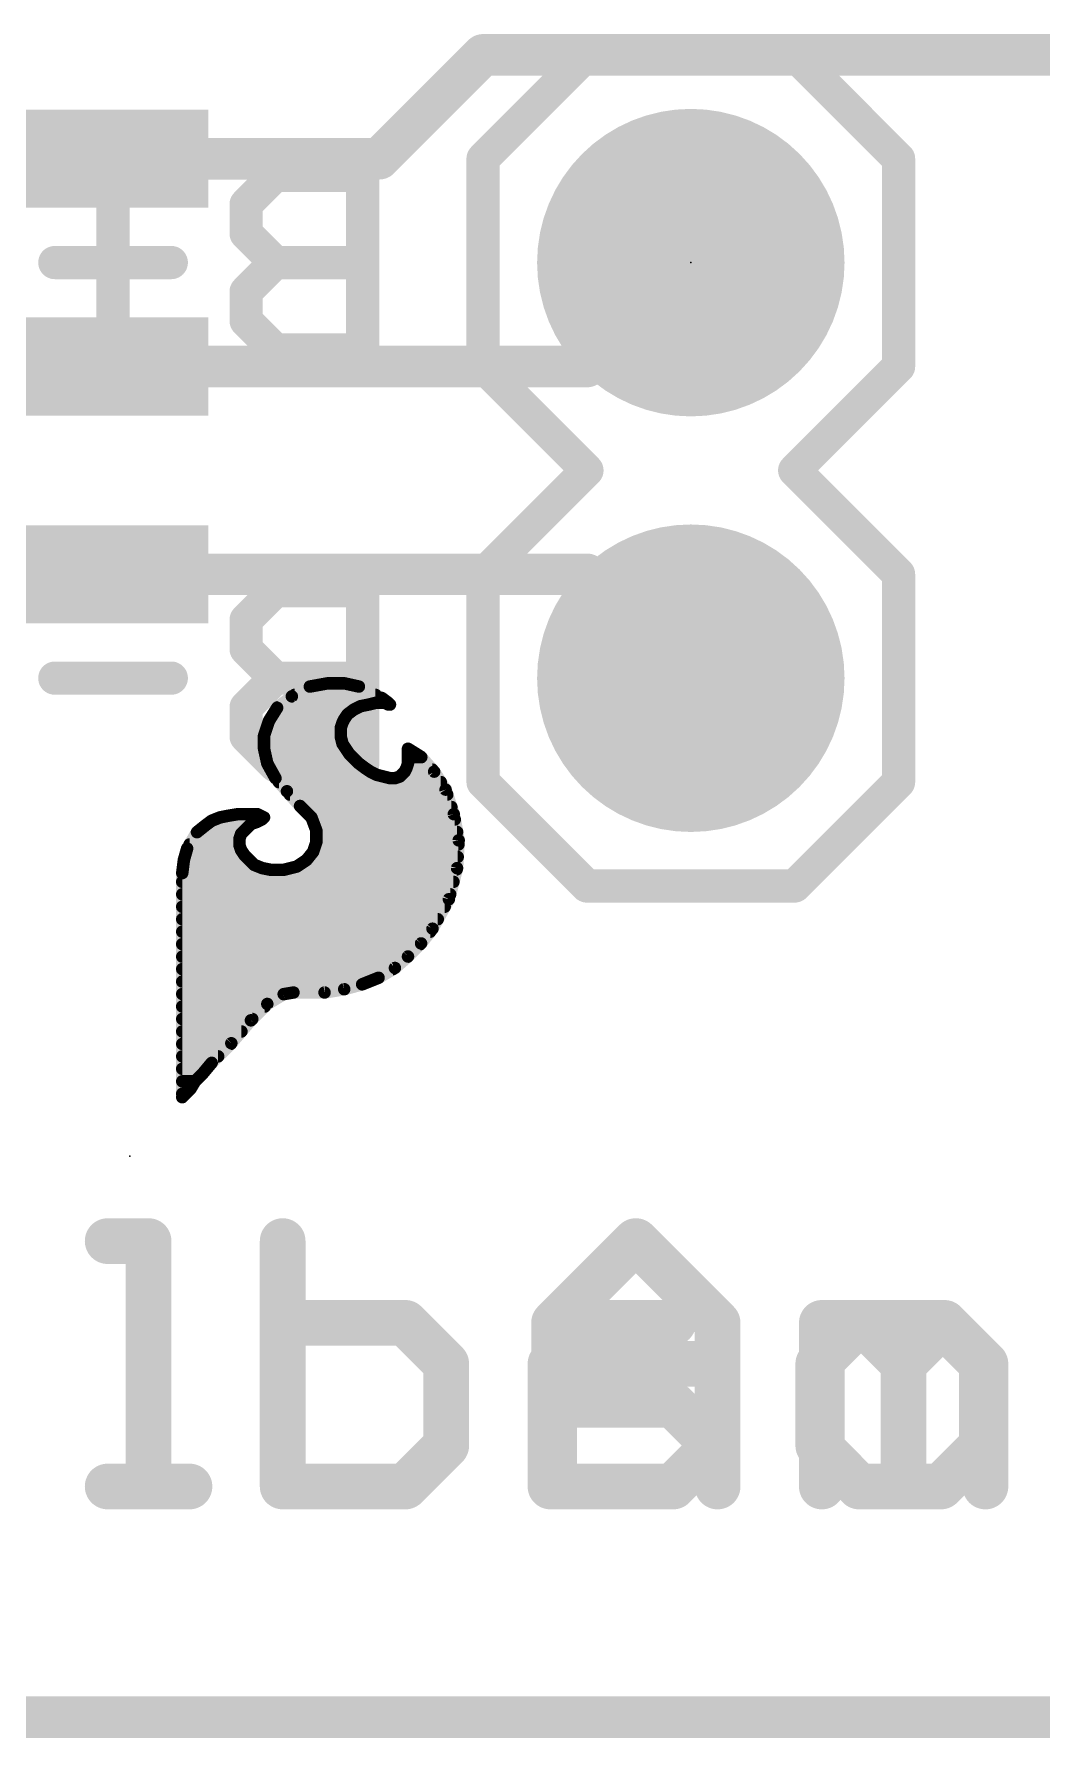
# Model space of a CAD drawing. Extents: x -25 to 82, y -23 to 23.
# Drawn here: x 17.58 to 23.74, y -0.13 to 10.29 of the extents above; entities that cross this region are included whole.
import ezdxf

# ---------------------------------------------------------------- set-up
doc = ezdxf.new("R2010")
doc.units = 0
for name, color, linetype in [('1', 12, 'CONTINUOUS'), ('16', 132, 'CONTINUOUS'), ('17', 110, 'CONTINUOUS'), ('20', 53, 'CONTINUOUS'), ('21', 41, 'CONTINUOUS'), ('22', 40, 'CONTINUOUS'), ('23', 53, 'CONTINUOUS'), ('24', 53, 'CONTINUOUS'), ('51', 53, 'CONTINUOUS')]:
    doc.layers.add(name, color=color, linetype=linetype)

# ---------------------------------------------------------------- blocks, each defined once
blk = doc.blocks.new('ROUNDP')
at = {"const_width": 0.5}
blk.add_lwpolyline([(0, -0.25, 1), (0, 0.25, 1), (0, -0.25)], format="xyb", dxfattribs=at)
blk = doc.blocks.new('RECT')
blk.add_solid([(-0.5, -0.5), (0.5, -0.5), (-0.5, 0.5), (0.5, 0.5)])

msp = doc.modelspace()

# ---------------------------------------------------------------- linework, layer by layer
at = {"layer": '1', "const_width": 0.254}
for points in [[(19.685, 9.525), (20.32, 10.16)], [(20.32, 10.16), (27.94, 10.16)], [(18.04, 9.525), (19.685, 9.525)], [(20.955, 8.255), (21.59, 8.89)], [(18.04, 8.255), (20.955, 8.255)], [(18.04, 6.985), (20.955, 6.985)], [(20.955, 6.985), (21.59, 6.35)], [(0, 0), (30.48, 0)]]:
    msp.add_lwpolyline(points, dxfattribs=at)
at = {"layer": '1', "const_width": 0.127}
for points in [[(20.32, 10.2235, 1), (20.32, 10.0965)], [(20.3649, 10.1151, 1), (20.2751, 10.2049)], [(18.04, 9.5885, 1), (18.04, 9.4615)], [(19.6401, 9.5699, 1), (19.7299, 9.4801)], [(19.685, 9.4615, 1), (19.685, 9.5885)], [(21.6349, 8.8451, 1), (21.5451, 8.9349)], [(18.04, 8.3185, 1), (18.04, 8.1915)], [(20.9101, 8.2999, 1), (20.9999, 8.2101)], [(20.955, 8.1915, 1), (20.955, 8.3185)], [(18.04, 7.0485, 1), (18.04, 6.9215)], [(20.9999, 7.0299, 1), (20.9101, 6.9401)], [(20.955, 6.9215, 1), (20.955, 7.0485)], [(21.5451, 6.3051, 1), (21.6349, 6.3949)]]:
    msp.add_lwpolyline(points, format="xyb", dxfattribs=at)
at = {"layer": '16', "const_width": 0.254}
msp.add_lwpolyline([(0, 0), (30.48, 0)], dxfattribs=at)
at = {"layer": '20', "const_width": 0.2032}
msp.add_lwpolyline([(30.48, 0), (0, 0)], dxfattribs=at)
at = {"layer": '21'}
for points, const_width in [([(19.371, 6.319), (19.261, 6.299)], 0.0762), ([(19.471, 6.319), (19.371, 6.319)], 0.0762), ([(19.561, 6.299), (19.471, 6.319)], 0.0762), ([(19.151, 6.239), (19.061, 6.169)], 0.0762), ([(19.261, 6.299), (19.151, 6.239)], 0.0762), ([(19.1682, 6.2484), (19.6622, 6.2484)], 0.0762), ([(19.701, 6.229), (19.561, 6.299)], 0.0762), ([(19.741, 6.199), (19.701, 6.229)], 0.0762), ([(19.061, 6.169), (19.011, 6.089)], 0.0762), ([(19.0651, 6.1722), (19.5574, 6.1722)], 0.0762), ([(19.471, 6.099), (19.491, 6.129)], 0.0762), ([(19.491, 6.129), (19.531, 6.159)], 0.0762), ([(19.531, 6.159), (19.571, 6.179)], 0.0762), ([(19.571, 6.179), (19.621, 6.189)], 0.0762), ([(19.621, 6.189), (19.661, 6.199)], 0.0762), ([(19.661, 6.199), (19.721, 6.199)], 0.0762), ([(19.721, 6.199), (19.741, 6.189)], 0.0762), ([(19.751, 6.189), (19.741, 6.199)], 0.0762), ([(19.741, 6.189), (19.751, 6.189)], 0.0762), ([(19.011, 6.089), (18.981, 5.999)], 0.0762), ([(18.9879, 6.0198), (19.451, 6.0198)], 0.0762), ([(19.0154, 6.096), (19.4695, 6.096)], 0.0762), ([(19.451, 6.049), (19.461, 6.079)], 0.0762), ([(19.451, 5.989), (19.451, 6.049)], 0.0762), ([(19.461, 6.079), (19.471, 6.099)], 0.0762), ([(18.981, 5.999), (18.981, 5.919)], 0.0762), ([(18.981, 5.9436), (19.4646, 5.9436)], 0.0762), ([(18.981, 5.919), (19.001, 5.829)], 0.0762), ([(19.461, 5.949), (19.451, 5.989)], 0.0762), ([(19.501, 5.889), (19.461, 5.949)], 0.0762), ([(19.861, 5.919), (19.861, 5.829)], 0.0762), ([(19.941, 5.869), (19.861, 5.919)], 0.0762), ([(18.9925, 5.8674), (19.5226, 5.8674)], 0.0762), ([(19.001, 5.829), (19.051, 5.739)], 0.0762), ([(19.561, 5.829), (19.501, 5.889)], 0.0762), ([(19.601, 5.799), (19.561, 5.829)], 0.0762), ([(19.631, 5.779), (19.601, 5.799)], 0.0762), ([(19.851, 5.799), (19.841, 5.779)], 0.0762), ([(19.861, 5.829), (19.851, 5.799)], 0.0762), ([(19.861, 5.8674), (19.9424, 5.8674)], 0.0762), ([(20.021, 5.779), (19.941, 5.869)], 0.0762), ([(19.022, 5.7912), (19.6127, 5.7912)], 0.0762), ([(19.051, 5.739), (19.121, 5.659)], 0.0762), ([(19.072, 5.715), (20.0617, 5.715)], 0.0762), ([(19.671, 5.759), (19.631, 5.779)], 0.0762), ([(19.751, 5.739), (19.671, 5.759)], 0.0762), ([(19.781, 5.739), (19.751, 5.739)], 0.0762), ([(19.811, 5.749), (19.781, 5.739)], 0.0762), ([(19.841, 5.779), (19.811, 5.749)], 0.0762), ([(19.8471, 5.7912), (20.0102, 5.7912)], 0.0762), ([(20.091, 5.669), (20.021, 5.779)], 0.0762), ([(19.121, 5.659), (19.201, 5.569)], 0.0762), ([(19.139, 5.6388), (20.1011, 5.6388)], 0.0762), ([(20.141, 5.519), (20.091, 5.669)], 0.0762), ([(18.711, 5.499), (18.661, 5.479)], 0.0762), ([(18.6795, 5.4864), (18.9658, 5.4864)], 0.0762), ([(18.761, 5.509), (18.711, 5.499)], 0.0762), ([(18.821, 5.519), (18.761, 5.509)], 0.0762), ([(18.941, 5.519), (18.821, 5.519)], 0.0762), ([(18.931, 5.469), (18.971, 5.489)], 0.0762), ([(18.981, 5.499), (18.941, 5.519)], 0.0762), ([(18.971, 5.489), (18.981, 5.499)], 0.0762), ([(19.201, 5.569), (19.271, 5.499)], 0.0762), ([(19.2074, 5.5626), (20.1265, 5.5626)], 0.0762), ([(19.271, 5.499), (19.301, 5.419)], 0.0762), ([(19.2757, 5.4864), (20.1471, 5.4864)], 0.0762), ([(20.171, 5.359), (20.141, 5.519)], 0.0762), ([(18.571, 5.409), (18.511, 5.309)], 0.0762), ([(18.621, 5.449), (18.571, 5.409)], 0.0762), ([(18.5725, 5.4102), (18.8522, 5.4102)], 0.0762), ([(18.661, 5.479), (18.621, 5.449)], 0.0762), ([(18.831, 5.369), (18.841, 5.399)], 0.0762), ([(18.841, 5.399), (18.901, 5.459)], 0.0762), ([(18.901, 5.459), (18.931, 5.469)], 0.0762), ([(19.301, 5.419), (19.301, 5.349)], 0.0762), ([(19.301, 5.4102), (20.1614, 5.4102)], 0.0762), ([(18.511, 5.309), (18.491, 5.239)], 0.0762), ([(18.526, 5.334), (18.831, 5.334)], 0.0762), ([(18.831, 5.329), (18.831, 5.369)], 0.0762), ([(18.841, 5.299), (18.831, 5.329)], 0.0762), ([(18.861, 5.269), (18.841, 5.299)], 0.0762), ([(19.281, 5.289), (19.241, 5.239)], 0.0762), ([(19.301, 5.349), (19.281, 5.289)], 0.0762), ([(19.296, 5.334), (20.1695, 5.334)], 0.0762), ([(20.161, 5.189), (20.171, 5.359)], 0.0762), ([(18.491, 5.239), (18.481, 5.159)], 0.0762), ([(18.4838, 5.1816), (19.008, 5.1816)], 0.0762), ([(18.4964, 5.2578), (18.8722, 5.2578)], 0.0762), ([(18.921, 5.209), (18.861, 5.269)], 0.0762), ([(18.971, 5.189), (18.921, 5.209)], 0.0762), ([(19.021, 5.179), (18.971, 5.189)], 0.0762), ([(19.101, 5.179), (19.021, 5.179)], 0.0762), ([(19.181, 5.199), (19.101, 5.179)], 0.0762), ([(19.1114, 5.1816), (20.1591, 5.1816)], 0.0762), ([(19.241, 5.239), (19.181, 5.199)], 0.0762), ([(19.256, 5.2578), (20.165, 5.2578)], 0.0762), ([(20.111, 4.999), (20.161, 5.189)], 0.0762), ([(18.481, 5.159), (18.481, 3.789)], 0.0762), ([(18.481, 5.1054), (20.139, 5.1054)], 0.0762), ([(18.481, 5.0292), (20.1189, 5.0292)], 0.0762), ([(20.011, 4.819), (20.111, 4.999)], 0.0762), ([(18.481, 4.953), (20.0854, 4.953)], 0.0762), ([(18.481, 4.8768), (20.0431, 4.8768)], 0.0762), ([(18.481, 4.8006), (19.9967, 4.8006)], 0.0762), ([(19.941, 4.729), (20.011, 4.819)], 0.0762), ([(18.481, 4.7244), (19.9364, 4.7244)], 0.0762), ([(18.481, 4.6482), (19.8601, 4.6482)], 0.0762), ([(19.781, 4.579), (19.861, 4.649)], 0.0762), ([(19.861, 4.649), (19.941, 4.729)], 0.0762), ([(18.481, 4.572), (19.7693, 4.572)], 0.0762), ([(19.681, 4.519), (19.781, 4.579)], 0.0762), ([(18.481, 4.4958), (19.623, 4.4958)], 0.0762), ([(19.351, 4.429), (19.471, 4.449)], 0.0762), ([(19.471, 4.449), (19.581, 4.479)], 0.0762), ([(19.581, 4.479), (19.681, 4.519)], 0.0762), ([(18.481, 4.4196), (19.1046, 4.4196)], 0.0762), ([(18.481, 4.3434), (18.9854, 4.3434)], 0.0762), ([(18.901, 4.259), (19.001, 4.359)], 0.0762), ([(19.001, 4.359), (19.101, 4.419)], 0.0762), ([(19.101, 4.419), (19.161, 4.429)], 0.0762), ([(19.161, 4.429), (19.351, 4.429)], 0.0762), ([(18.481, 4.2672), (18.9092, 4.2672)], 0.0762), ([(18.781, 4.119), (18.901, 4.259)], 0.0762), ([(18.481, 4.191), (18.8427, 4.191)], 0.0762), ([(18.481, 4.1148), (18.7768, 4.1148)], 0.0762), ([(18.481, 4.0386), (18.7006, 4.0386)], 0.0762), ([(18.661, 3.999), (18.781, 4.119)], 0.0762), ([(18.481, 3.9624), (18.6305, 3.9624)], 0.0762), ([(18.561, 3.889), (18.611, 3.939)], 0.0762), ([(18.611, 3.939), (18.661, 3.999)], 0.0762), ([(18.481, 3.8862), (18.5593, 3.8862)], 0.0762), ([(18.481, 3.789), (18.531, 3.839)], 0.0762), ([(18.531, 3.839), (18.561, 3.889)], 0.0762), ([(18.481, 3.81), (18.502, 3.81)], 0.0762), ([(18.0252, 2.9096), (18.2752, 2.9096)], 0.2794), ([(18.2752, 2.9096), (18.2752, 1.4097)], 0.2794), ([(20.7538, 2.4096), (21.2538, 2.9096)], 0.2794), ([(21.2538, 2.9096), (21.7537, 2.4096)], 0.2794), ([(20.7538, 1.4097), (20.7538, 2.4096)], 0.2794), ([(21.7537, 2.4096), (21.7537, 1.4097)], 0.2794), ([(22.391, 1.4097), (22.391, 2.4096)], 0.2794), ([(22.391, 2.4096), (22.641, 2.4096)], 0.2794), ([(22.641, 2.4096), (22.8909, 2.1596)], 0.2794), ([(22.8909, 2.1596), (23.1409, 2.4096)], 0.2794), ([(23.1409, 2.4096), (23.3909, 2.1596)], 0.2794), ([(20.7538, 2.1596), (21.7537, 2.1596)], 0.2794), ([(22.8909, 2.1596), (22.8909, 1.4097)], 0.2794), ([(23.3909, 2.1596), (23.3909, 1.4097)], 0.2794), ([(18.0252, 1.4097), (18.5252, 1.4097)], 0.2794)]:
    msp.add_lwpolyline(points, dxfattribs=dict(at, const_width=const_width))
for points, const_width in [([(19.371, 6.338, 1), (19.371, 6.2999)], 0.0381), ([(19.3744, 6.3003, 1), (19.3676, 6.3377)], 0.0381), ([(19.4751, 6.3376, 1), (19.4669, 6.3004)], 0.0381), ([(19.471, 6.2999, 1), (19.471, 6.338)], 0.0381), ([(19.1419, 6.2557, 1), (19.1601, 6.2223)], 0.0381), ([(19.1627, 6.224, 1), (19.1393, 6.254)], 0.0381), ([(19.1682, 6.2675, 1), (19.1682, 6.2294)], 0.0381), ([(19.2576, 6.3177, 1), (19.2644, 6.2803)], 0.0381), ([(19.2701, 6.2823, 1), (19.2519, 6.3157)], 0.0381), ([(19.5695, 6.316, 1), (19.5525, 6.282)], 0.0381), ([(19.5569, 6.2804, 1), (19.5651, 6.3176)], 0.0381), ([(19.6622, 6.2294, 1), (19.6622, 6.2675)], 0.0381), ([(19.7124, 6.2442, 1), (19.6896, 6.2138)], 0.0381), ([(19.6925, 6.212, 1), (19.7095, 6.246)], 0.0381), ([(19.0493, 6.184, 1), (19.0727, 6.154)], 0.0381), ([(19.0772, 6.1589, 1), (19.0448, 6.1791)], 0.0381), ([(19.0651, 6.1913, 1), (19.0651, 6.1532)], 0.0381), ([(19.4796, 6.1442, 1), (19.5024, 6.1138)], 0.0381), ([(19.5069, 6.1184, 1), (19.4751, 6.1396)], 0.0381), ([(19.5225, 6.176, 1), (19.5395, 6.142)], 0.0381), ([(19.5424, 6.1438, 1), (19.5196, 6.1742)], 0.0381), ([(19.5673, 6.1977, 1), (19.5747, 6.1603)], 0.0381), ([(19.5574, 6.1532, 1), (19.5574, 6.1913)], 0.0381), ([(19.5795, 6.162, 1), (19.5625, 6.196)], 0.0381), ([(19.6164, 6.2075, 1), (19.6256, 6.1705)], 0.0381), ([(19.6247, 6.1703, 1), (19.6173, 6.2077)], 0.0381), ([(19.661, 6.2181, 1), (19.661, 6.18)], 0.0381), ([(19.6656, 6.1805, 1), (19.6564, 6.2175)], 0.0381), ([(19.7295, 6.216, 1), (19.7125, 6.182)], 0.0381), ([(19.721, 6.18, 1), (19.721, 6.2181)], 0.0381), ([(19.7545, 6.2125, 1), (19.7275, 6.1855)], 0.0381), ([(19.741, 6.2081, 1), (19.741, 6.17)], 0.0381), ([(19.7296, 6.1838, 1), (19.7524, 6.2142)], 0.0381), ([(19.7325, 6.172, 1), (19.7495, 6.206)], 0.0381), ([(19.7375, 6.1755, 1), (19.7645, 6.2025)], 0.0381), ([(19.751, 6.17, 1), (19.751, 6.2081)], 0.0381), ([(18.9879, 6.0389, 1), (18.9879, 6.0008)], 0.0381), ([(18.9948, 6.0991, 1), (19.0272, 6.0789)], 0.0381), ([(19.0291, 6.083, 1), (18.9929, 6.095)], 0.0381), ([(19.0154, 6.1151, 1), (19.0154, 6.077)], 0.0381), ([(19.4701, 6.049, 1), (19.432, 6.049)], 0.0381), ([(19.4329, 6.055, 1), (19.4691, 6.043)], 0.0381), ([(19.444, 6.0875, 1), (19.478, 6.0705)], 0.0381), ([(19.4791, 6.073, 1), (19.4429, 6.085)], 0.0381), ([(19.451, 6.0008, 1), (19.451, 6.0389)], 0.0381), ([(19.4551, 6.1096, 1), (19.4869, 6.0884)], 0.0381), ([(19.488, 6.0905, 1), (19.454, 6.1075)], 0.0381), ([(19.4695, 6.077, 1), (19.4695, 6.1151)], 0.0381), ([(18.981, 5.9627, 1), (18.981, 5.9245)], 0.0381), ([(19.0001, 5.999, 1), (18.962, 5.999)], 0.0381), ([(18.9629, 6.005, 1), (18.9991, 5.993)], 0.0381), ([(18.9996, 5.9231, 1), (18.9624, 5.9149)], 0.0381), ([(18.962, 5.919, 1), (19.0001, 5.919)], 0.0381), ([(19.4695, 5.9936, 1), (19.4325, 5.9844)], 0.0381), ([(19.432, 5.989, 1), (19.4701, 5.989)], 0.0381), ([(19.4769, 5.9596, 1), (19.4451, 5.9384)], 0.0381), ([(19.4425, 5.9444, 1), (19.4795, 5.9536)], 0.0381), ([(19.4646, 5.9245, 1), (19.4646, 5.9627)], 0.0381), ([(19.8801, 5.919, 1), (19.842, 5.919)], 0.0381), ([(19.8711, 5.9352, 1), (19.8509, 5.9028)], 0.0381), ([(18.9925, 5.8864, 1), (18.9925, 5.8483)], 0.0381), ([(19.0177, 5.8383, 1), (18.9843, 5.8197)], 0.0381), ([(18.9824, 5.8249, 1), (19.0196, 5.8331)], 0.0381), ([(19.5145, 5.9025, 1), (19.4875, 5.8755)], 0.0381), ([(19.4851, 5.8784, 1), (19.5169, 5.8996)], 0.0381), ([(19.5226, 5.8483, 1), (19.5226, 5.8864)], 0.0381), ([(19.5724, 5.8442, 1), (19.5496, 5.8138)], 0.0381), ([(19.5475, 5.8155, 1), (19.5745, 5.8425)], 0.0381), ([(19.6116, 5.8149, 1), (19.5904, 5.7831)], 0.0381), ([(19.5896, 5.7838, 1), (19.6124, 5.8142)], 0.0381), ([(19.868, 5.7905, 1), (19.834, 5.8075)], 0.0381), ([(19.861, 5.8864, 1), (19.861, 5.8483)], 0.0381), ([(19.842, 5.829, 1), (19.8801, 5.829)], 0.0381), ([(19.8791, 5.823, 1), (19.8429, 5.835)], 0.0381), ([(19.9552, 5.8817, 1), (19.9268, 5.8563)], 0.0381), ([(19.9309, 5.8528, 1), (19.9511, 5.8852)], 0.0381), ([(19.9424, 5.8483, 1), (19.9424, 5.8864)], 0.0381), ([(19.022, 5.8102, 1), (19.022, 5.7721)], 0.0381), ([(19.0653, 5.7515, 1), (19.0367, 5.7265)], 0.0381), ([(19.0343, 5.7297, 1), (19.0677, 5.7483)], 0.0381), ([(19.072, 5.734, 1), (19.072, 5.6959)], 0.0381), ([(19.6395, 5.796, 1), (19.6225, 5.762)], 0.0381), ([(19.6127, 5.7721, 1), (19.6127, 5.8102)], 0.0381), ([(19.6204, 5.7631, 1), (19.6416, 5.7949)], 0.0381), ([(19.6756, 5.7775, 1), (19.6664, 5.7405)], 0.0381), ([(19.6625, 5.742, 1), (19.6795, 5.776)], 0.0381), ([(19.751, 5.758, 1), (19.751, 5.7199)], 0.0381), ([(19.7464, 5.7205, 1), (19.7556, 5.7575)], 0.0381), ([(19.775, 5.7571, 1), (19.787, 5.7209)], 0.0381), ([(19.781, 5.7199, 1), (19.781, 5.758)], 0.0381), ([(19.7975, 5.7625, 1), (19.8245, 5.7355)], 0.0381), ([(19.817, 5.7309, 1), (19.805, 5.7671)], 0.0381), ([(19.824, 5.7875, 1), (19.858, 5.7705)], 0.0381), ([(19.8545, 5.7655, 1), (19.8275, 5.7925)], 0.0381), ([(19.8471, 5.8102, 1), (19.8471, 5.7721)], 0.0381), ([(19.8329, 5.805, 1), (19.8691, 5.793)], 0.0381), ([(20.0371, 5.7892, 1), (20.0049, 5.7688)], 0.0381), ([(20.0068, 5.7663, 1), (20.0352, 5.7917)], 0.0381), ([(20.0102, 5.7721, 1), (20.0102, 5.8102)], 0.0381), ([(20.0617, 5.6959, 1), (20.0617, 5.734)], 0.0381), ([(19.1352, 5.6717, 1), (19.1068, 5.6463)], 0.0381), ([(19.1067, 5.6465, 1), (19.1353, 5.6715)], 0.0381), ([(19.139, 5.6579, 1), (19.139, 5.6198)], 0.0381), ([(20.1091, 5.675, 1), (20.0729, 5.663)], 0.0381), ([(20.0749, 5.6588, 1), (20.1071, 5.6792)], 0.0381), ([(20.1011, 5.6198, 1), (20.1011, 5.6579)], 0.0381), ([(18.6795, 5.5055, 1), (18.6795, 5.4674)], 0.0381), ([(18.7073, 5.5177, 1), (18.7147, 5.4803)], 0.0381), ([(18.7181, 5.4813, 1), (18.7039, 5.5167)], 0.0381), ([(18.7579, 5.5278, 1), (18.7641, 5.4902)], 0.0381), ([(18.7647, 5.4903, 1), (18.7573, 5.5277)], 0.0381), ([(18.821, 5.5381, 1), (18.821, 5.5)], 0.0381), ([(18.8241, 5.5002, 1), (18.8179, 5.5378)], 0.0381), ([(18.9495, 5.536, 1), (18.9325, 5.502)], 0.0381), ([(18.941, 5.5, 1), (18.941, 5.5381)], 0.0381), ([(18.9575, 5.5025, 1), (18.9845, 5.4755)], 0.0381), ([(18.9795, 5.472, 1), (18.9625, 5.506)], 0.0381), ([(18.9658, 5.4674, 1), (18.9658, 5.5055)], 0.0381), ([(18.9945, 5.4855, 1), (18.9675, 5.5125)], 0.0381), ([(18.9725, 5.482, 1), (18.9895, 5.516)], 0.0381), ([(19.2145, 5.5825, 1), (19.1875, 5.5555)], 0.0381), ([(19.1868, 5.5563, 1), (19.2152, 5.5817)], 0.0381), ([(19.2074, 5.5817, 1), (19.2074, 5.5436)], 0.0381), ([(19.2888, 5.5057, 1), (19.2532, 5.4923)], 0.0381), ([(19.2757, 5.5055, 1), (19.2757, 5.4674)], 0.0381), ([(19.2575, 5.4855, 1), (19.2845, 5.5125)], 0.0381), ([(20.1597, 5.5225, 1), (20.1223, 5.5155)], 0.0381), ([(20.1229, 5.513, 1), (20.1591, 5.525)], 0.0381), ([(20.1265, 5.5436, 1), (20.1265, 5.5817)], 0.0381), ([(20.1471, 5.4674, 1), (20.1471, 5.5055)], 0.0381), ([(18.5591, 5.4239, 1), (18.5829, 5.3941)], 0.0381), ([(18.5725, 5.4293, 1), (18.5725, 5.3912)], 0.0381), ([(18.5873, 5.3992, 1), (18.5547, 5.4188)], 0.0381), ([(18.6096, 5.4642, 1), (18.6324, 5.4338)], 0.0381), ([(18.6329, 5.4341, 1), (18.6091, 5.4639)], 0.0381), ([(18.6539, 5.4967, 1), (18.6681, 5.4613)], 0.0381), ([(18.6724, 5.4638, 1), (18.6496, 5.4942)], 0.0381), ([(18.8275, 5.4125, 1), (18.8545, 5.3855)], 0.0381), ([(18.8591, 5.393, 1), (18.8229, 5.405)], 0.0381), ([(18.8522, 5.3912, 1), (18.8522, 5.4293)], 0.0381), ([(18.895, 5.4771, 1), (18.907, 5.4409)], 0.0381), ([(18.9145, 5.4455, 1), (18.8875, 5.4725)], 0.0381), ([(18.9225, 5.486, 1), (18.9395, 5.452)], 0.0381), ([(18.937, 5.4509, 1), (18.925, 5.4871)], 0.0381), ([(19.301, 5.4293, 1), (19.301, 5.3912)], 0.0381), ([(19.3201, 5.419, 1), (19.282, 5.419)], 0.0381), ([(19.2832, 5.4123, 1), (19.3188, 5.4257)], 0.0381), ([(20.1614, 5.3912, 1), (20.1614, 5.4293)], 0.0381), ([(18.4947, 5.3188, 1), (18.5273, 5.2992)], 0.0381), ([(18.5293, 5.3038, 1), (18.4927, 5.3142)], 0.0381), ([(18.526, 5.3531, 1), (18.526, 5.315)], 0.0381), ([(18.85, 5.369, 1), (18.8119, 5.369)], 0.0381), ([(18.8129, 5.375, 1), (18.8491, 5.363)], 0.0381), ([(18.8491, 5.335, 1), (18.8129, 5.323)], 0.0381), ([(18.8119, 5.329, 1), (18.85, 5.329)], 0.0381), ([(18.8569, 5.3096, 1), (18.8251, 5.2884)], 0.0381), ([(18.8229, 5.293, 1), (18.8591, 5.305)], 0.0381), ([(18.831, 5.315, 1), (18.831, 5.3531)], 0.0381), ([(19.2629, 5.295, 1), (19.2991, 5.283)], 0.0381), ([(19.2959, 5.2771, 1), (19.2661, 5.3009)], 0.0381), ([(19.296, 5.3531, 1), (19.296, 5.315)], 0.0381), ([(19.282, 5.349, 1), (19.3201, 5.349)], 0.0381), ([(19.3191, 5.343, 1), (19.2829, 5.355)], 0.0381), ([(20.19, 5.3579, 1), (20.152, 5.3601)], 0.0381), ([(20.1523, 5.3555, 1), (20.1897, 5.3625)], 0.0381), ([(20.1695, 5.315, 1), (20.1695, 5.3531)], 0.0381), ([(18.4838, 5.2007, 1), (18.4838, 5.1626)], 0.0381), ([(18.4727, 5.2442, 1), (18.5093, 5.2338)], 0.0381), ([(18.5099, 5.2366, 1), (18.4721, 5.2414)], 0.0381), ([(18.4964, 5.2769, 1), (18.4964, 5.2388)], 0.0381), ([(18.8745, 5.2825, 1), (18.8475, 5.2555)], 0.0381), ([(18.8451, 5.2584, 1), (18.8769, 5.2796)], 0.0381), ([(18.8722, 5.2388, 1), (18.8722, 5.2769)], 0.0381), ([(18.9281, 5.2267, 1), (18.9139, 5.1913)], 0.0381), ([(18.9075, 5.1955, 1), (18.9345, 5.2225)], 0.0381), ([(18.9747, 5.2077, 1), (18.9673, 5.1703)], 0.0381), ([(18.9639, 5.1713, 1), (18.9781, 5.2067)], 0.0381), ([(19.021, 5.1981, 1), (19.021, 5.16)], 0.0381), ([(19.008, 5.1626, 1), (19.008, 5.2007)], 0.0381), ([(19.0173, 5.1603, 1), (19.0247, 5.1977)], 0.0381), ([(19.0964, 5.1975, 1), (19.1056, 5.1605)], 0.0381), ([(19.1114, 5.2007, 1), (19.1114, 5.1626)], 0.0381), ([(19.101, 5.16, 1), (19.101, 5.1981)], 0.0381), ([(19.1704, 5.2149, 1), (19.1916, 5.1831)], 0.0381), ([(19.1856, 5.1805, 1), (19.1764, 5.2175)], 0.0381), ([(19.2261, 5.2509, 1), (19.2559, 5.2271)], 0.0381), ([(19.2516, 5.2231, 1), (19.2304, 5.2549)], 0.0381), ([(19.256, 5.2769, 1), (19.256, 5.2388)], 0.0381), ([(20.142, 5.1901, 1), (20.18, 5.1879)], 0.0381), ([(20.1794, 5.1842, 1), (20.1426, 5.1938)], 0.0381), ([(20.1591, 5.1626, 1), (20.1591, 5.2007)], 0.0381), ([(20.165, 5.2388, 1), (20.165, 5.2769)], 0.0381), ([(18.5001, 5.159, 1), (18.462, 5.159)], 0.0381), ([(18.4621, 5.1614, 1), (18.4999, 5.1566)], 0.0381), ([(18.481, 5.1245, 1), (18.481, 5.0864)], 0.0381), ([(20.139, 5.0864, 1), (20.139, 5.1245)], 0.0381), ([(18.481, 5.0483, 1), (18.481, 5.0102)], 0.0381), ([(20.0926, 5.0038, 1), (20.1294, 4.9942)], 0.0381), ([(20.1277, 4.9897, 1), (20.0943, 5.0083)], 0.0381), ([(20.1189, 5.0102, 1), (20.1189, 5.0483)], 0.0381), ([(18.481, 4.9721, 1), (18.481, 4.934)], 0.0381), ([(18.481, 4.8959, 1), (18.481, 4.8578)], 0.0381), ([(20.0431, 4.8578, 1), (20.0431, 4.8959)], 0.0381), ([(20.0854, 4.934, 1), (20.0854, 4.9721)], 0.0381), ([(18.481, 4.8197, 1), (18.481, 4.7816)], 0.0381), ([(19.9943, 4.8283, 1), (20.0277, 4.8097)], 0.0381), ([(20.026, 4.8073, 1), (19.996, 4.8307)], 0.0381), ([(19.9967, 4.7816, 1), (19.9967, 4.8197)], 0.0381), ([(18.481, 4.7435, 1), (18.481, 4.7054)], 0.0381), ([(18.481, 4.6673, 1), (18.481, 4.6292)], 0.0381), ([(19.8735, 4.6347, 1), (19.8485, 4.6633)], 0.0381), ([(19.8601, 4.6292, 1), (19.8601, 4.6673)], 0.0381), ([(19.926, 4.7407, 1), (19.956, 4.7173)], 0.0381), ([(19.9545, 4.7155, 1), (19.9275, 4.7425)], 0.0381), ([(19.9364, 4.7054, 1), (19.9364, 4.7435)], 0.0381), ([(18.481, 4.5911, 1), (18.481, 4.553)], 0.0381), ([(19.7685, 4.5933, 1), (19.7935, 4.5647)], 0.0381), ([(19.7693, 4.553, 1), (19.7693, 4.5911)], 0.0381), ([(19.7908, 4.5627, 1), (19.7712, 4.5953)], 0.0381), ([(19.8475, 4.6625, 1), (19.8745, 4.6355)], 0.0381), ([(18.481, 4.5149, 1), (18.481, 4.4768)], 0.0381), ([(19.466, 4.4674, 1), (19.476, 4.4306)], 0.0381), ([(19.4741, 4.4302, 1), (19.4679, 4.4678)], 0.0381), ([(19.5739, 4.4967, 1), (19.5881, 4.4613)], 0.0381), ([(19.586, 4.4606, 1), (19.576, 4.4974)], 0.0381), ([(19.623, 4.4768, 1), (19.623, 4.5149)], 0.0381), ([(19.6712, 4.5353, 1), (19.6908, 4.5027)], 0.0381), ([(19.6881, 4.5013, 1), (19.6739, 4.5367)], 0.0381), ([(18.481, 4.4386, 1), (18.481, 4.4005)], 0.0381), ([(18.481, 4.3624, 1), (18.481, 4.3243)], 0.0381), ([(18.9912, 4.3753, 1), (19.0108, 4.3427)], 0.0381), ([(18.9854, 4.3243, 1), (18.9854, 4.3624)], 0.0381), ([(19.0145, 4.3455, 1), (18.9875, 4.3725)], 0.0381), ([(19.0979, 4.4378, 1), (19.1041, 4.4002)], 0.0381), ([(19.1108, 4.4027, 1), (19.0912, 4.4353)], 0.0381), ([(19.1046, 4.4005, 1), (19.1046, 4.4386)], 0.0381), ([(19.161, 4.4481, 1), (19.161, 4.41)], 0.0381), ([(19.1641, 4.4102, 1), (19.1579, 4.4478)], 0.0381), ([(19.3479, 4.4478, 1), (19.3541, 4.4102)], 0.0381), ([(19.351, 4.41, 1), (19.351, 4.4481)], 0.0381), ([(18.481, 4.2862, 1), (18.481, 4.2481)], 0.0381), ([(18.8875, 4.2725, 1), (18.9145, 4.2455)], 0.0381), ([(18.9155, 4.2466, 1), (18.8865, 4.2714)], 0.0381), ([(18.9092, 4.2481, 1), (18.9092, 4.2862)], 0.0381), ([(18.481, 4.21, 1), (18.481, 4.1719)], 0.0381), ([(18.8427, 4.1719, 1), (18.8427, 4.21)], 0.0381), ([(18.481, 4.1338, 1), (18.481, 4.0957)], 0.0381), ([(18.481, 4.0577, 1), (18.481, 4.0196)], 0.0381), ([(18.7006, 4.0196, 1), (18.7006, 4.0577)], 0.0381), ([(18.7665, 4.1314, 1), (18.7955, 4.1066)], 0.0381), ([(18.7945, 4.1055, 1), (18.7675, 4.1325)], 0.0381), ([(18.7768, 4.0957, 1), (18.7768, 4.1338)], 0.0381), ([(18.481, 3.9815, 1), (18.481, 3.9434)], 0.0381), ([(18.5964, 3.9512, 1), (18.6256, 3.9268)], 0.0381), ([(18.6245, 3.9255, 1), (18.5975, 3.9525)], 0.0381), ([(18.6305, 3.9434, 1), (18.6305, 3.9815)], 0.0381), ([(18.6475, 4.0125, 1), (18.6745, 3.9855)], 0.0381), ([(18.6756, 3.9868, 1), (18.6464, 4.0112)], 0.0381), ([(18.481, 3.9053, 1), (18.481, 3.8672)], 0.0381), ([(18.5147, 3.8488, 1), (18.5473, 3.8292)], 0.0381), ([(18.5445, 3.8255, 1), (18.5175, 3.8525)], 0.0381), ([(18.5475, 3.9025, 1), (18.5745, 3.8755)], 0.0381), ([(18.5773, 3.8792, 1), (18.5447, 3.8988)], 0.0381), ([(18.5593, 3.8672, 1), (18.5593, 3.9053)], 0.0381), ([(18.481, 3.8291, 1), (18.481, 3.791)], 0.0381), ([(18.4675, 3.8025, 1), (18.4945, 3.7755)], 0.0381), ([(18.462, 3.789, 1), (18.5001, 3.789)], 0.0381), ([(18.502, 3.791, 1), (18.502, 3.8291)], 0.0381), ([(18.0252, 2.9794, 1), (18.0252, 2.8397)], 0.1397), ([(18.3451, 2.9096, 1), (18.2054, 2.9096)], 0.1397), ([(18.2752, 2.8397, 1), (18.2752, 2.9794)], 0.1397), ([(21.3032, 2.959, 1), (21.2044, 2.8602)], 0.1397), ([(21.3032, 2.8602, 1), (21.2044, 2.959)], 0.1397), ([(20.7044, 2.459, 1), (20.8032, 2.3602)], 0.1397), ([(20.8237, 2.4096, 1), (20.684, 2.4096)], 0.1397), ([(21.8236, 2.4096, 1), (21.6839, 2.4096)], 0.1397), ([(21.7044, 2.3602, 1), (21.8031, 2.459)], 0.1397), ([(22.391, 2.4795, 1), (22.391, 2.3398)], 0.1397), ([(22.4608, 2.4096, 1), (22.3211, 2.4096)], 0.1397), ([(22.6904, 2.459, 1), (22.5916, 2.3602)], 0.1397), ([(22.641, 2.3398, 1), (22.641, 2.4795)], 0.1397), ([(23.1903, 2.459, 1), (23.0915, 2.3602)], 0.1397), ([(23.1903, 2.3602, 1), (23.0915, 2.459)], 0.1397), ([(20.7538, 2.2295, 1), (20.7538, 2.0898)], 0.1397), ([(21.7537, 2.0898, 1), (21.7537, 2.2295)], 0.1397), ([(22.9608, 2.1596, 1), (22.8211, 2.1596)], 0.1397), ([(23.4608, 2.1596, 1), (23.3211, 2.1596)], 0.1397), ([(22.8415, 2.209, 1), (22.9403, 2.1102)], 0.1397), ([(22.8415, 2.1102, 1), (22.9403, 2.209)], 0.1397), ([(23.3415, 2.1102, 1), (23.4403, 2.209)], 0.1397), ([(18.0252, 1.4796, 1), (18.0252, 1.3399)], 0.1397), ([(18.2054, 1.4097, 1), (18.3451, 1.4097)], 0.1397), ([(18.5252, 1.3399, 1), (18.5252, 1.4796)], 0.1397), ([(20.684, 1.4097, 1), (20.8237, 1.4097)], 0.1397), ([(21.6839, 1.4097, 1), (21.8236, 1.4097)], 0.1397), ([(22.3211, 1.4097, 1), (22.4608, 1.4097)], 0.1397), ([(22.8211, 1.4097, 1), (22.9608, 1.4097)], 0.1397), ([(23.3211, 1.4097, 1), (23.4608, 1.4097)], 0.1397)]:
    msp.add_lwpolyline(points, format="xyb", dxfattribs=dict(at, const_width=const_width))
at = {"layer": '22'}
for points, const_width in [([(20.32, 9.525), (20.955, 10.16)], 0.2032), ([(20.955, 10.16), (22.225, 10.16)], 0.2032), ([(22.225, 10.16), (22.86, 9.525)], 0.2032), ([(20.32, 9.525), (20.32, 8.255)], 0.2032), ([(22.86, 8.255), (22.86, 9.525)], 0.2032), ([(19.0495, 9.4243), (18.8716, 9.2464)], 0.2032), ([(19.5834, 9.4243), (19.0495, 9.4243)], 0.2032), ([(19.5834, 8.3566), (19.5834, 9.4243)], 0.2032), ([(18.0581, 9.2464), (18.0581, 8.5346)], 0.2032), ([(18.8716, 9.2464), (18.8716, 9.0684)], 0.2032), ([(18.8716, 9.0684), (19.0495, 8.8905)], 0.2032), ([(18.414, 8.8905), (17.7022, 8.8905)], 0.2032), ([(19.0495, 8.8905), (18.8716, 8.7125)], 0.2032), ([(19.5834, 8.8905), (19.0495, 8.8905)], 0.2032), ([(18.8716, 8.7125), (18.8716, 8.5346)], 0.2032), ([(18.8716, 8.5346), (19.0495, 8.3566)], 0.2032), ([(19.0495, 8.3566), (19.5834, 8.3566)], 0.2032), ([(20.32, 8.255), (20.955, 7.62)], 0.2032), ([(22.225, 7.62), (22.86, 8.255)], 0.2032), ([(20.955, 7.62), (20.32, 6.985)], 0.2032), ([(22.86, 6.985), (22.225, 7.62)], 0.2032), ([(20.32, 6.985), (20.32, 5.715)], 0.2032), ([(22.86, 5.715), (22.86, 6.985)], 0.2032), ([(19.0495, 6.8843), (18.8716, 6.7064)], 0.2032), ([(19.5834, 6.8843), (19.0495, 6.8843)], 0.2032), ([(19.5834, 5.8166), (19.5834, 6.8843)], 0.2032), ([(18.8716, 6.7064), (18.8716, 6.5284)], 0.2032), ([(18.8716, 6.5284), (19.0495, 6.3505)], 0.2032), ([(18.414, 6.3505), (17.7022, 6.3505)], 0.2032), ([(19.0495, 6.3505), (18.8716, 6.1725)], 0.2032), ([(19.5834, 6.3505), (19.0495, 6.3505)], 0.2032), ([(18.8716, 6.1725), (18.8716, 5.9946)], 0.2032), ([(18.8716, 5.9946), (19.0495, 5.8166)], 0.2032), ([(19.0495, 5.8166), (19.5834, 5.8166)], 0.2032), ([(20.32, 5.715), (20.955, 5.08)], 0.2032), ([(22.225, 5.08), (22.86, 5.715)], 0.2032), ([(20.955, 5.08), (22.225, 5.08)], 0.2032), ([(19.0949, 2.9096), (19.0949, 1.4097)], 0.2794), ([(19.8449, 2.4096), (19.0949, 2.4096)], 0.2794), ([(20.0948, 2.1596), (19.8449, 2.4096)], 0.2794), ([(20.982, 2.4096), (20.7321, 2.1596)], 0.2794), ([(21.482, 2.4096), (20.982, 2.4096)], 0.2794), ([(22.3692, 2.1596), (22.6192, 2.4096)], 0.2794), ([(22.6192, 2.4096), (23.1192, 2.4096)], 0.2794), ([(23.1192, 2.4096), (23.3691, 2.1596)], 0.2794), ([(20.0948, 1.6597), (20.0948, 2.1596)], 0.2794), ([(20.7321, 2.1596), (20.7321, 1.4097)], 0.2794), ([(22.3692, 1.6597), (22.3692, 2.1596)], 0.2794), ([(23.3691, 2.1596), (23.3691, 1.6597)], 0.2794), ([(21.482, 1.9097), (20.7321, 1.9097)], 0.2794), ([(21.732, 1.6597), (21.482, 1.9097)], 0.2794), ([(19.8449, 1.4097), (20.0948, 1.6597)], 0.2794), ([(21.482, 1.4097), (21.732, 1.6597)], 0.2794), ([(22.6192, 1.4097), (22.3692, 1.6597)], 0.2794), ([(23.3691, 1.6597), (23.1192, 1.4097)], 0.2794), ([(19.0949, 1.4097), (19.8449, 1.4097)], 0.2794), ([(20.7321, 1.4097), (21.482, 1.4097)], 0.2794), ([(23.1192, 1.4097), (22.6192, 1.4097)], 0.2794)]:
    msp.add_lwpolyline(points, dxfattribs=dict(at, const_width=const_width))
for points, const_width in [([(20.955, 10.2108, 1), (20.955, 10.1092)], 0.1016), ([(20.9909, 10.1241, 1), (20.9191, 10.1959)], 0.1016), ([(22.2609, 10.1959, 1), (22.1891, 10.1241)], 0.1016), ([(22.225, 10.1092, 1), (22.225, 10.2108)], 0.1016), ([(20.3708, 9.525, 1), (20.2692, 9.525)], 0.1016), ([(20.2841, 9.5609, 1), (20.3559, 9.4891)], 0.1016), ([(22.9108, 9.525, 1), (22.8092, 9.525)], 0.1016), ([(22.8241, 9.4891, 1), (22.8959, 9.5609)], 0.1016), ([(19.0495, 9.4751, 1), (19.0495, 9.3735)], 0.1016), ([(19.0855, 9.3884, 1), (19.0136, 9.4602)], 0.1016), ([(19.6342, 9.4243, 1), (19.5326, 9.4243)], 0.1016), ([(19.5834, 9.3735, 1), (19.5834, 9.4751)], 0.1016), ([(18.1089, 9.2464, 1), (18.0073, 9.2464)], 0.1016), ([(18.9224, 9.2464, 1), (18.8208, 9.2464)], 0.1016), ([(18.8357, 9.2823, 1), (18.9075, 9.2104)], 0.1016), ([(18.9075, 9.1043, 1), (18.8357, 9.0325)], 0.1016), ([(18.8208, 9.0684, 1), (18.9224, 9.0684)], 0.1016), ([(17.7022, 8.9413, 1), (17.7022, 8.8397)], 0.1016), ([(18.414, 8.8397, 1), (18.414, 8.9413)], 0.1016), ([(19.0495, 8.9413, 1), (19.0495, 8.8397)], 0.1016), ([(19.0855, 8.8545, 1), (19.0136, 8.9264)], 0.1016), ([(19.0136, 8.8545, 1), (19.0855, 8.9264)], 0.1016), ([(19.5834, 8.8397, 1), (19.5834, 8.9413)], 0.1016), ([(18.9224, 8.7125, 1), (18.8208, 8.7125)], 0.1016), ([(18.8357, 8.7484, 1), (18.9075, 8.6766)], 0.1016), ([(18.0073, 8.5346, 1), (18.1089, 8.5346)], 0.1016), ([(18.9075, 8.5705, 1), (18.8357, 8.4986)], 0.1016), ([(18.8208, 8.5346, 1), (18.9224, 8.5346)], 0.1016), ([(19.0495, 8.4074, 1), (19.0495, 8.3058)], 0.1016), ([(19.0136, 8.3207, 1), (19.0855, 8.3925)], 0.1016), ([(19.5834, 8.3058, 1), (19.5834, 8.4074)], 0.1016), ([(19.5326, 8.3566, 1), (19.6342, 8.3566)], 0.1016), ([(20.3559, 8.2909, 1), (20.2841, 8.2191)], 0.1016), ([(22.8959, 8.2191, 1), (22.8241, 8.2909)], 0.1016), ([(20.2692, 8.255, 1), (20.3708, 8.255)], 0.1016), ([(22.8092, 8.255, 1), (22.9108, 8.255)], 0.1016), ([(20.9909, 7.5841, 1), (20.9191, 7.6559)], 0.1016), ([(20.9191, 7.5841, 1), (20.9909, 7.6559)], 0.1016), ([(22.2609, 7.6559, 1), (22.1891, 7.5841)], 0.1016), ([(22.1891, 7.6559, 1), (22.2609, 7.5841)], 0.1016), ([(20.3708, 6.985, 1), (20.2692, 6.985)], 0.1016), ([(22.9108, 6.985, 1), (22.8092, 6.985)], 0.1016), ([(19.0495, 6.9351, 1), (19.0495, 6.8335)], 0.1016), ([(19.0855, 6.8484, 1), (19.0136, 6.9202)], 0.1016), ([(19.6342, 6.8843, 1), (19.5326, 6.8843)], 0.1016), ([(19.5834, 6.8335, 1), (19.5834, 6.9351)], 0.1016), ([(20.2841, 7.0209, 1), (20.3559, 6.9491)], 0.1016), ([(22.8241, 6.9491, 1), (22.8959, 7.0209)], 0.1016), ([(18.9224, 6.7064, 1), (18.8208, 6.7064)], 0.1016), ([(18.8357, 6.7423, 1), (18.9075, 6.6704)], 0.1016), ([(18.9075, 6.5643, 1), (18.8357, 6.4925)], 0.1016), ([(18.8208, 6.5284, 1), (18.9224, 6.5284)], 0.1016), ([(17.7022, 6.4013, 1), (17.7022, 6.2997)], 0.1016), ([(18.414, 6.2997, 1), (18.414, 6.4013)], 0.1016), ([(19.0495, 6.4013, 1), (19.0495, 6.2997)], 0.1016), ([(19.0855, 6.3145, 1), (19.0136, 6.3864)], 0.1016), ([(19.0136, 6.3145, 1), (19.0855, 6.3864)], 0.1016), ([(19.5834, 6.2997, 1), (19.5834, 6.4013)], 0.1016), ([(18.9224, 6.1725, 1), (18.8208, 6.1725)], 0.1016), ([(18.8357, 6.2084, 1), (18.9075, 6.1366)], 0.1016), ([(18.9075, 6.0305, 1), (18.8357, 5.9586)], 0.1016), ([(18.8208, 5.9946, 1), (18.9224, 5.9946)], 0.1016), ([(19.0495, 5.8674, 1), (19.0495, 5.7658)], 0.1016), ([(19.0136, 5.7807, 1), (19.0855, 5.8525)], 0.1016), ([(19.5326, 5.8166, 1), (19.6342, 5.8166)], 0.1016), ([(19.5834, 5.7658, 1), (19.5834, 5.8674)], 0.1016), ([(20.3559, 5.7509, 1), (20.2841, 5.6791)], 0.1016), ([(20.2692, 5.715, 1), (20.3708, 5.715)], 0.1016), ([(22.8092, 5.715, 1), (22.9108, 5.715)], 0.1016), ([(22.8959, 5.6791, 1), (22.8241, 5.7509)], 0.1016), ([(20.955, 5.1308, 1), (20.955, 5.0292)], 0.1016), ([(20.9191, 5.0441, 1), (20.9909, 5.1159)], 0.1016), ([(22.1891, 5.1159, 1), (22.2609, 5.0441)], 0.1016), ([(22.225, 5.0292, 1), (22.225, 5.1308)], 0.1016), ([(19.1648, 2.9096, 1), (19.0251, 2.9096)], 0.1397), ([(19.0949, 2.4795, 1), (19.0949, 2.3398)], 0.1397), ([(19.8942, 2.459, 1), (19.7955, 2.3602)], 0.1397), ([(19.8449, 2.3398, 1), (19.8449, 2.4795)], 0.1397), ([(20.982, 2.4795, 1), (20.982, 2.3398)], 0.1397), ([(21.0314, 2.3602, 1), (20.9327, 2.459)], 0.1397), ([(21.482, 2.3398, 1), (21.482, 2.4795)], 0.1397), ([(22.6192, 2.4795, 1), (22.6192, 2.3398)], 0.1397), ([(22.6686, 2.3602, 1), (22.5698, 2.459)], 0.1397), ([(23.1686, 2.459, 1), (23.0698, 2.3602)], 0.1397), ([(23.1192, 2.3398, 1), (23.1192, 2.4795)], 0.1397), ([(20.1647, 2.1596, 1), (20.025, 2.1596)], 0.1397), ([(20.8019, 2.1596, 1), (20.6622, 2.1596)], 0.1397), ([(22.4391, 2.1596, 1), (22.2994, 2.1596)], 0.1397), ([(23.439, 2.1596, 1), (23.2993, 2.1596)], 0.1397), ([(20.0454, 2.1102, 1), (20.1442, 2.209)], 0.1397), ([(20.6827, 2.209, 1), (20.7815, 2.1102)], 0.1397), ([(22.3198, 2.209, 1), (22.4186, 2.1102)], 0.1397), ([(23.3198, 2.1102, 1), (23.4185, 2.209)], 0.1397), ([(20.7321, 1.9795, 1), (20.7321, 1.8398)], 0.1397), ([(21.5314, 1.9591, 1), (21.4326, 1.8603)], 0.1397), ([(21.482, 1.8398, 1), (21.482, 1.9795)], 0.1397), ([(20.1442, 1.6103, 1), (20.0454, 1.7091)], 0.1397), ([(21.7814, 1.6103, 1), (21.6826, 1.7091)], 0.1397), ([(21.6826, 1.6103, 1), (21.7814, 1.7091)], 0.1397), ([(22.4186, 1.7091, 1), (22.3198, 1.6103)], 0.1397), ([(23.4185, 1.6103, 1), (23.3198, 1.7091)], 0.1397), ([(20.025, 1.6597, 1), (20.1647, 1.6597)], 0.1397), ([(22.2994, 1.6597, 1), (22.4391, 1.6597)], 0.1397), ([(23.2993, 1.6597, 1), (23.439, 1.6597)], 0.1397), ([(19.0949, 1.4796, 1), (19.0949, 1.3399)], 0.1397), ([(19.0251, 1.4097, 1), (19.1648, 1.4097)], 0.1397), ([(19.7955, 1.4591, 1), (19.8942, 1.3603)], 0.1397), ([(19.8449, 1.3399, 1), (19.8449, 1.4796)], 0.1397), ([(20.6622, 1.4097, 1), (20.8019, 1.4097)], 0.1397), ([(20.7321, 1.4796, 1), (20.7321, 1.3399)], 0.1397), ([(21.4326, 1.4591, 1), (21.5314, 1.3603)], 0.1397), ([(21.482, 1.3399, 1), (21.482, 1.4796)], 0.1397), ([(22.6192, 1.4796, 1), (22.6192, 1.3399)], 0.1397), ([(22.5698, 1.3603, 1), (22.6686, 1.4591)], 0.1397), ([(23.0698, 1.4591, 1), (23.1686, 1.3603)], 0.1397), ([(23.1192, 1.3399, 1), (23.1192, 1.4796)], 0.1397)]:
    msp.add_lwpolyline(points, format="xyb", dxfattribs=dict(at, const_width=const_width))
at = {"layer": '23'}
msp.add_point((18.161, 3.429), dxfattribs=at)
at = {"layer": '24'}
msp.add_point((21.59, 8.89), dxfattribs=at)

# ---------------------------------------------------------------- block references
at = {"layer": '1', "xscale": 0.6, "yscale": 1.2, "rotation": 270}
for p in [(18.04, 9.525), (18.04, 8.255), (18.04, 6.985)]:
    msp.add_blockref('RECT', p, dxfattribs=at)
at = {"layer": '17', "xscale": 1.8796, "yscale": 1.8796, "rotation": 180}
for p in [(21.59, 8.89), (21.59, 8.89), (21.59, 6.35), (21.59, 6.35)]:
    msp.add_blockref('ROUNDP', p, dxfattribs=at)
at = {"layer": '51', "xscale": 0.508, "yscale": 1.143, "rotation": 270}
for p in [(17.7673, 9.525), (17.7673, 8.255), (17.7673, 6.985)]:
    msp.add_blockref('RECT', p, dxfattribs=at)

doc.saveas('drawing.dxf')
